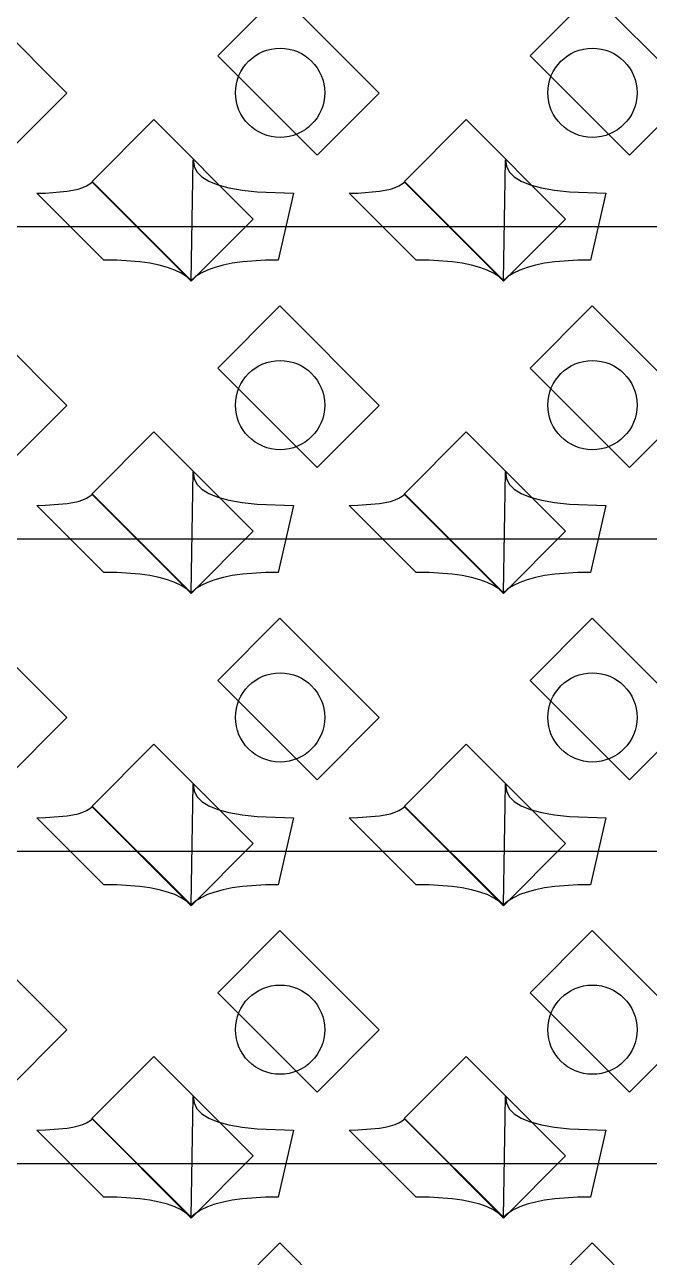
# Model space of a CAD drawing. Header units: inches. Extents: x 0.07 to 4.39, y 0.05 to 2.95.
# Drawn here: x 2.9428 to 3.0828, y 1.949 to 2.2253 of the extents above; entities that cross this region are included whole.
import ezdxf

# ---------------------------------------------------------------- set-up
doc = ezdxf.new("R2010")
doc.units = ezdxf.units.IN
doc.header["$MEASUREMENT"] = 0
doc.layers.add('Top Layer', color=1, linetype='Continuous')

# ---------------------------------------------------------------- blocks, each defined once
blk = doc.blocks.new('0805_P_______________175')
at = {"layer": 'Top Layer'}
for p, q in [((-0.03937, 0.01575), (-0.01969, 0.01575)), ((-0.03937, -0.01575), (-0.03937, 0.01575)), ((-0.01969, 0.01575), (-0.01969, -0.01575)), ((0.01969, 0.01575), (0.03937, 0.01575)), ((0.01969, -0.01575), (0.01969, 0.01575)), ((0.03937, 0.01575), (0.03937, -0.01575)), ((-0.01969, -0.01575), (-0.03937, -0.01575)), ((0.03937, -0.01575), (0.01969, -0.01575))]:
    blk.add_line(p, q, dxfattribs=at)
blk = doc.blocks.new('0805_P_______________176')
at = {"layer": 'Top Layer'}
for p, q in [((-0.03937, 0.01575), (-0.01969, 0.01575)), ((-0.03937, -0.01575), (-0.03937, 0.01575)), ((-0.01969, 0.01575), (-0.01969, -0.01575)), ((0.01969, 0.01575), (0.03937, 0.01575)), ((0.01969, -0.01575), (0.01969, 0.01575)), ((0.03937, 0.01575), (0.03937, -0.01575)), ((-0.01969, -0.01575), (-0.03937, -0.01575)), ((0.03937, -0.01575), (0.01969, -0.01575))]:
    blk.add_line(p, q, dxfattribs=at)
blk = doc.blocks.new('0805_P_______________177')
at = {"layer": 'Top Layer'}
for p, q in [((-0.03937, 0.01575), (-0.01969, 0.01575)), ((-0.03937, -0.01575), (-0.03937, 0.01575)), ((-0.01969, 0.01575), (-0.01969, -0.01575)), ((0.01969, 0.01575), (0.03937, 0.01575)), ((0.01969, -0.01575), (0.01969, 0.01575)), ((0.03937, 0.01575), (0.03937, -0.01575)), ((-0.01969, -0.01575), (-0.03937, -0.01575)), ((0.03937, -0.01575), (0.01969, -0.01575))]:
    blk.add_line(p, q, dxfattribs=at)
blk = doc.blocks.new('0805_P_______________215')
at = {"layer": 'Top Layer'}
for p, q in [((-0.03937, 0.01575), (-0.01969, 0.01575)), ((-0.03937, -0.01575), (-0.03937, 0.01575)), ((-0.01969, 0.01575), (-0.01969, -0.01575)), ((0.01969, 0.01575), (0.03937, 0.01575)), ((0.01969, -0.01575), (0.01969, 0.01575)), ((0.03937, 0.01575), (0.03937, -0.01575)), ((-0.01969, -0.01575), (-0.03937, -0.01575)), ((0.03937, -0.01575), (0.01969, -0.01575))]:
    blk.add_line(p, q, dxfattribs=at)
blk = doc.blocks.new('0805_P_______________216')
at = {"layer": 'Top Layer'}
for p, q in [((-0.03937, 0.01575), (-0.01969, 0.01575)), ((-0.03937, -0.01575), (-0.03937, 0.01575)), ((-0.01969, 0.01575), (-0.01969, -0.01575)), ((0.01969, 0.01575), (0.03937, 0.01575)), ((0.01969, -0.01575), (0.01969, 0.01575)), ((0.03937, 0.01575), (0.03937, -0.01575)), ((-0.01969, -0.01575), (-0.03937, -0.01575)), ((0.03937, -0.01575), (0.01969, -0.01575))]:
    blk.add_line(p, q, dxfattribs=at)
blk = doc.blocks.new('0805_P_______________217')
at = {"layer": 'Top Layer'}
for p, q in [((-0.03937, 0.01575), (-0.01969, 0.01575)), ((-0.03937, -0.01575), (-0.03937, 0.01575)), ((-0.01969, 0.01575), (-0.01969, -0.01575)), ((0.01969, 0.01575), (0.03937, 0.01575)), ((0.01969, -0.01575), (0.01969, 0.01575)), ((0.03937, 0.01575), (0.03937, -0.01575)), ((-0.01969, -0.01575), (-0.03937, -0.01575)), ((0.03937, -0.01575), (0.01969, -0.01575))]:
    blk.add_line(p, q, dxfattribs=at)
blk = doc.blocks.new('0805_P_______________255')
at = {"layer": 'Top Layer'}
for p, q in [((-0.03937, 0.01575), (-0.01969, 0.01575)), ((-0.03937, -0.01575), (-0.03937, 0.01575)), ((-0.01969, 0.01575), (-0.01969, -0.01575)), ((0.01969, 0.01575), (0.03937, 0.01575)), ((0.01969, -0.01575), (0.01969, 0.01575)), ((0.03937, 0.01575), (0.03937, -0.01575)), ((-0.01969, -0.01575), (-0.03937, -0.01575)), ((0.03937, -0.01575), (0.01969, -0.01575))]:
    blk.add_line(p, q, dxfattribs=at)
blk = doc.blocks.new('0805_P_______________256')
at = {"layer": 'Top Layer'}
for p, q in [((-0.03937, 0.01575), (-0.01969, 0.01575)), ((-0.03937, -0.01575), (-0.03937, 0.01575)), ((-0.01969, 0.01575), (-0.01969, -0.01575)), ((0.01969, 0.01575), (0.03937, 0.01575)), ((0.01969, -0.01575), (0.01969, 0.01575)), ((0.03937, 0.01575), (0.03937, -0.01575)), ((-0.01969, -0.01575), (-0.03937, -0.01575)), ((0.03937, -0.01575), (0.01969, -0.01575))]:
    blk.add_line(p, q, dxfattribs=at)
blk = doc.blocks.new('0805_P_______________257')
at = {"layer": 'Top Layer'}
for p, q in [((-0.03937, 0.01575), (-0.01969, 0.01575)), ((-0.03937, -0.01575), (-0.03937, 0.01575)), ((-0.01969, 0.01575), (-0.01969, -0.01575)), ((0.01969, 0.01575), (0.03937, 0.01575)), ((0.01969, -0.01575), (0.01969, 0.01575)), ((0.03937, 0.01575), (0.03937, -0.01575)), ((-0.01969, -0.01575), (-0.03937, -0.01575)), ((0.03937, -0.01575), (0.01969, -0.01575))]:
    blk.add_line(p, q, dxfattribs=at)
blk = doc.blocks.new('0805_P_______________295')
at = {"layer": 'Top Layer'}
for p, q in [((-0.03937, 0.01575), (-0.01969, 0.01575)), ((-0.03937, -0.01575), (-0.03937, 0.01575)), ((-0.01969, 0.01575), (-0.01969, -0.01575)), ((0.01969, 0.01575), (0.03937, 0.01575)), ((0.01969, -0.01575), (0.01969, 0.01575)), ((0.03937, 0.01575), (0.03937, -0.01575)), ((-0.01969, -0.01575), (-0.03937, -0.01575)), ((0.03937, -0.01575), (0.01969, -0.01575))]:
    blk.add_line(p, q, dxfattribs=at)
blk = doc.blocks.new('0805_P_______________296')
at = {"layer": 'Top Layer'}
for p, q in [((-0.03937, 0.01575), (-0.01969, 0.01575)), ((-0.03937, -0.01575), (-0.03937, 0.01575)), ((-0.01969, 0.01575), (-0.01969, -0.01575)), ((0.01969, 0.01575), (0.03937, 0.01575)), ((0.01969, -0.01575), (0.01969, 0.01575)), ((0.03937, 0.01575), (0.03937, -0.01575)), ((-0.01969, -0.01575), (-0.03937, -0.01575)), ((0.03937, -0.01575), (0.01969, -0.01575))]:
    blk.add_line(p, q, dxfattribs=at)
blk = doc.blocks.new('0805_P_______________297')
at = {"layer": 'Top Layer'}
for p, q in [((-0.03937, 0.01575), (-0.01969, 0.01575)), ((-0.03937, -0.01575), (-0.03937, 0.01575)), ((-0.01969, 0.01575), (-0.01969, -0.01575)), ((0.01969, 0.01575), (0.03937, 0.01575)), ((0.01969, -0.01575), (0.01969, 0.01575)), ((0.03937, 0.01575), (0.03937, -0.01575)), ((-0.01969, -0.01575), (-0.03937, -0.01575)), ((0.03937, -0.01575), (0.01969, -0.01575))]:
    blk.add_line(p, q, dxfattribs=at)
blk = doc.blocks.new('0805_P_______________335')
at = {"layer": 'Top Layer'}
for p, q in [((-0.03937, 0.01575), (-0.01969, 0.01575)), ((-0.03937, -0.01575), (-0.03937, 0.01575)), ((-0.01969, 0.01575), (-0.01969, -0.01575)), ((0.01969, 0.01575), (0.03937, 0.01575)), ((0.01969, -0.01575), (0.01969, 0.01575)), ((0.03937, 0.01575), (0.03937, -0.01575)), ((-0.01969, -0.01575), (-0.03937, -0.01575)), ((0.03937, -0.01575), (0.01969, -0.01575))]:
    blk.add_line(p, q, dxfattribs=at)
blk = doc.blocks.new('0805_P_______________336')
at = {"layer": 'Top Layer'}
for p, q in [((-0.03937, 0.01575), (-0.01969, 0.01575)), ((-0.03937, -0.01575), (-0.03937, 0.01575)), ((-0.01969, 0.01575), (-0.01969, -0.01575)), ((0.01969, 0.01575), (0.03937, 0.01575)), ((0.01969, -0.01575), (0.01969, 0.01575)), ((0.03937, 0.01575), (0.03937, -0.01575)), ((-0.01969, -0.01575), (-0.03937, -0.01575)), ((0.03937, -0.01575), (0.01969, -0.01575))]:
    blk.add_line(p, q, dxfattribs=at)
blk = doc.blocks.new('0805_P_______________337')
at = {"layer": 'Top Layer'}
for p, q in [((-0.03937, 0.01575), (-0.01969, 0.01575)), ((-0.03937, -0.01575), (-0.03937, 0.01575)), ((-0.01969, 0.01575), (-0.01969, -0.01575)), ((0.01969, 0.01575), (0.03937, 0.01575)), ((0.01969, -0.01575), (0.01969, 0.01575)), ((0.03937, 0.01575), (0.03937, -0.01575)), ((-0.01969, -0.01575), (-0.03937, -0.01575)), ((0.03937, -0.01575), (0.01969, -0.01575))]:
    blk.add_line(p, q, dxfattribs=at)

msp = doc.modelspace()

# ---------------------------------------------------------------- linework, layer by layer
at = {"layer": 'Top Layer'}
for p, q in [((2.98005, 2.16795), (2.98051, 2.195)), ((2.98051, 2.195), (2.98071, 2.19358)), ((3.05005, 2.16795), (3.05051, 2.195)), ((3.05051, 2.195), (3.05071, 2.19358)), ((2.98071, 2.19358), (2.98137, 2.1923)), ((2.98137, 2.1923), (2.98248, 2.19117)), ((2.98248, 2.19117), (2.98405, 2.1902)), ((3.05071, 2.19358), (3.05137, 2.1923)), ((3.05137, 2.1923), (3.05248, 2.19117)), ((3.05248, 2.19117), (3.05405, 2.1902)), ((2.95356, 2.18814), (2.95474, 2.18842)), ((2.95474, 2.18842), (2.95576, 2.18875)), ((2.95576, 2.18875), (2.95664, 2.18914)), ((2.95664, 2.18914), (2.95737, 2.18957)), ((2.95737, 2.18957), (2.95795, 2.19006)), ((2.95795, 2.19006), (2.98005, 2.16795)), ((2.98405, 2.1902), (2.98607, 2.18938)), ((2.98607, 2.18938), (2.98855, 2.1887)), ((2.98855, 2.1887), (2.99148, 2.18818)), ((3.02356, 2.18814), (3.02474, 2.18842)), ((3.02474, 2.18842), (3.02576, 2.18875)), ((3.02576, 2.18875), (3.02664, 2.18914)), ((3.02664, 2.18914), (3.02737, 2.18957)), ((3.02737, 2.18957), (3.02795, 2.19006)), ((3.02795, 2.19006), (3.05005, 2.16795)), ((3.05405, 2.1902), (3.05607, 2.18938)), ((3.05607, 2.18938), (3.05855, 2.1887)), ((3.05855, 2.1887), (3.06148, 2.18818)), ((2.94551, 2.1875), (2.94741, 2.18753)), ((2.96051, 2.1725), (2.94551, 2.1875)), ((2.94741, 2.18753), (2.95225, 2.18791)), ((2.95225, 2.18791), (2.95356, 2.18814)), ((2.99148, 2.18818), (2.99487, 2.1878)), ((2.99487, 2.1878), (3.00301, 2.1875)), ((3.00301, 2.1875), (2.9996, 2.1725)), ((3.01551, 2.1875), (3.01741, 2.18753)), ((3.03051, 2.1725), (3.01551, 2.1875)), ((3.01741, 2.18753), (3.02225, 2.18791)), ((3.02225, 2.18791), (3.02356, 2.18814)), ((3.06148, 2.18818), (3.06487, 2.1878)), ((3.06487, 2.1878), (3.07301, 2.1875)), ((3.07301, 2.1875), (3.0696, 2.1725)), ((2.90588, 2.18), (3.18588, 2.18)), ((2.9634, 2.17245), (2.96051, 2.1725)), ((2.96857, 2.17209), (2.9634, 2.17245)), ((2.97084, 2.17177), (2.96857, 2.17209)), ((2.9729, 2.17136), (2.97084, 2.17177)), ((2.98927, 2.17177), (2.98721, 2.17136)), ((2.99154, 2.17209), (2.98927, 2.17177)), ((2.99671, 2.17245), (2.99154, 2.17209)), ((2.9996, 2.1725), (2.99671, 2.17245)), ((3.0334, 2.17245), (3.03051, 2.1725)), ((3.03857, 2.17209), (3.0334, 2.17245)), ((3.04084, 2.17177), (3.03857, 2.17209)), ((3.0429, 2.17136), (3.04084, 2.17177)), ((3.05927, 2.17177), (3.05721, 2.17136)), ((3.06154, 2.17209), (3.05927, 2.17177)), ((3.06671, 2.17245), (3.06154, 2.17209)), ((3.0696, 2.1725), (3.06671, 2.17245)), ((2.97475, 2.17086), (2.9729, 2.17136)), ((2.97639, 2.17027), (2.97475, 2.17086)), ((2.97782, 2.16959), (2.97639, 2.17027)), ((2.97904, 2.16882), (2.97782, 2.16959)), ((2.98229, 2.16959), (2.98107, 2.16882)), ((2.98372, 2.17027), (2.98229, 2.16959)), ((2.98536, 2.17086), (2.98372, 2.17027)), ((2.98721, 2.17136), (2.98536, 2.17086)), ((3.04475, 2.17086), (3.0429, 2.17136)), ((3.04639, 2.17027), (3.04475, 2.17086)), ((3.04782, 2.16959), (3.04639, 2.17027)), ((3.04904, 2.16882), (3.04782, 2.16959)), ((3.05229, 2.16959), (3.05107, 2.16882)), ((3.05372, 2.17027), (3.05229, 2.16959)), ((3.05536, 2.17086), (3.05372, 2.17027)), ((3.05721, 2.17136), (3.05536, 2.17086)), ((2.98005, 2.16795), (2.97904, 2.16882)), ((2.98107, 2.16882), (2.98005, 2.16795)), ((3.05005, 2.16795), (3.04904, 2.16882)), ((3.05107, 2.16882), (3.05005, 2.16795)), ((2.98005, 2.09795), (2.98051, 2.125)), ((2.98051, 2.125), (2.98071, 2.12358)), ((3.05005, 2.09795), (3.05051, 2.125)), ((3.05051, 2.125), (3.05071, 2.12358)), ((2.98071, 2.12358), (2.98137, 2.1223)), ((2.98137, 2.1223), (2.98248, 2.12118)), ((3.05071, 2.12358), (3.05137, 2.1223)), ((3.05137, 2.1223), (3.05248, 2.12118)), ((2.95576, 2.11875), (2.95664, 2.11914)), ((2.95664, 2.11914), (2.95737, 2.11957)), ((2.95737, 2.11957), (2.95795, 2.12005)), ((2.95795, 2.12005), (2.98005, 2.09795)), ((2.98248, 2.12118), (2.98405, 2.1202)), ((2.98405, 2.1202), (2.98607, 2.11937)), ((2.98607, 2.11937), (2.98855, 2.1187)), ((3.02576, 2.11875), (3.02664, 2.11914)), ((3.02664, 2.11914), (3.02737, 2.11957)), ((3.02737, 2.11957), (3.02795, 2.12005)), ((3.02795, 2.12005), (3.05005, 2.09795)), ((3.05248, 2.12118), (3.05405, 2.1202)), ((3.05405, 2.1202), (3.05607, 2.11937)), ((3.05607, 2.11937), (3.05855, 2.1187)), ((2.94551, 2.1175), (2.94741, 2.11753)), ((2.96051, 2.1025), (2.94551, 2.1175)), ((2.94741, 2.11753), (2.95225, 2.11791)), ((2.95225, 2.11791), (2.95356, 2.11814)), ((2.95356, 2.11814), (2.95474, 2.11842)), ((2.95474, 2.11842), (2.95576, 2.11875)), ((2.98855, 2.1187), (2.99148, 2.11817)), ((2.99148, 2.11817), (2.99487, 2.1178)), ((2.99487, 2.1178), (3.00301, 2.1175)), ((3.00301, 2.1175), (2.9996, 2.1025)), ((3.01551, 2.1175), (3.01741, 2.11753)), ((3.03051, 2.1025), (3.01551, 2.1175)), ((3.01741, 2.11753), (3.02225, 2.11791)), ((3.02225, 2.11791), (3.02356, 2.11814)), ((3.02356, 2.11814), (3.02474, 2.11842)), ((3.02474, 2.11842), (3.02576, 2.11875)), ((3.05855, 2.1187), (3.06148, 2.11817)), ((3.06148, 2.11817), (3.06487, 2.1178)), ((3.06487, 2.1178), (3.07301, 2.1175)), ((3.07301, 2.1175), (3.0696, 2.1025)), ((2.90588, 2.11), (3.18588, 2.11)), ((2.9634, 2.10245), (2.96051, 2.1025)), ((2.96857, 2.10209), (2.9634, 2.10245)), ((2.97084, 2.10177), (2.96857, 2.10209)), ((2.9729, 2.10136), (2.97084, 2.10177)), ((2.97475, 2.10086), (2.9729, 2.10136)), ((2.97639, 2.10027), (2.97475, 2.10086)), ((2.97782, 2.09959), (2.97639, 2.10027)), ((2.98372, 2.10027), (2.98229, 2.09959)), ((2.98536, 2.10086), (2.98372, 2.10027)), ((2.98721, 2.10136), (2.98536, 2.10086)), ((2.98927, 2.10177), (2.98721, 2.10136)), ((2.99154, 2.10209), (2.98927, 2.10177)), ((2.99671, 2.10245), (2.99154, 2.10209)), ((2.9996, 2.1025), (2.99671, 2.10245)), ((3.0334, 2.10245), (3.03051, 2.1025)), ((3.03857, 2.10209), (3.0334, 2.10245)), ((3.04084, 2.10177), (3.03857, 2.10209)), ((3.0429, 2.10136), (3.04084, 2.10177)), ((3.04475, 2.10086), (3.0429, 2.10136)), ((3.04639, 2.10027), (3.04475, 2.10086)), ((3.04782, 2.09959), (3.04639, 2.10027)), ((3.05372, 2.10027), (3.05229, 2.09959)), ((3.05536, 2.10086), (3.05372, 2.10027)), ((3.05721, 2.10136), (3.05536, 2.10086)), ((3.05927, 2.10177), (3.05721, 2.10136)), ((3.06154, 2.10209), (3.05927, 2.10177)), ((3.06671, 2.10245), (3.06154, 2.10209)), ((3.0696, 2.1025), (3.06671, 2.10245)), ((2.97904, 2.09882), (2.97782, 2.09959)), ((2.98005, 2.09795), (2.97904, 2.09882)), ((2.98107, 2.09882), (2.98005, 2.09795)), ((2.98229, 2.09959), (2.98107, 2.09882)), ((3.04904, 2.09882), (3.04782, 2.09959)), ((3.05005, 2.09795), (3.04904, 2.09882)), ((3.05107, 2.09882), (3.05005, 2.09795)), ((3.05229, 2.09959), (3.05107, 2.09882)), ((2.98005, 2.02795), (2.98051, 2.055)), ((2.98051, 2.055), (2.98071, 2.05357)), ((2.98071, 2.05357), (2.98137, 2.0523)), ((3.05005, 2.02795), (3.05051, 2.055)), ((3.05051, 2.055), (3.05071, 2.05357)), ((3.05071, 2.05357), (3.05137, 2.0523)), ((2.98137, 2.0523), (2.98248, 2.05118)), ((2.98248, 2.05118), (2.98405, 2.0502)), ((2.98405, 2.0502), (2.98607, 2.04937)), ((3.05137, 2.0523), (3.05248, 2.05118)), ((3.05248, 2.05118), (3.05405, 2.0502)), ((3.05405, 2.0502), (3.05607, 2.04937)), ((2.94551, 2.0475), (2.94741, 2.04753)), ((2.96051, 2.0325), (2.94551, 2.0475)), ((2.94741, 2.04753), (2.95225, 2.04791)), ((2.95225, 2.04791), (2.95356, 2.04814)), ((2.95356, 2.04814), (2.95474, 2.04842)), ((2.95474, 2.04842), (2.95576, 2.04875)), ((2.95576, 2.04875), (2.95664, 2.04914)), ((2.95664, 2.04914), (2.95737, 2.04957)), ((2.95737, 2.04957), (2.95795, 2.05005)), ((2.95795, 2.05005), (2.98005, 2.02795)), ((2.98607, 2.04937), (2.98855, 2.0487)), ((2.98855, 2.0487), (2.99148, 2.04818)), ((2.99148, 2.04818), (2.99487, 2.0478)), ((2.99487, 2.0478), (3.00301, 2.0475)), ((3.00301, 2.0475), (2.9996, 2.0325)), ((3.01551, 2.0475), (3.01741, 2.04753)), ((3.03051, 2.0325), (3.01551, 2.0475)), ((3.01741, 2.04753), (3.02225, 2.04791)), ((3.02225, 2.04791), (3.02356, 2.04814)), ((3.02356, 2.04814), (3.02474, 2.04842)), ((3.02474, 2.04842), (3.02576, 2.04875)), ((3.02576, 2.04875), (3.02664, 2.04914)), ((3.02664, 2.04914), (3.02737, 2.04957)), ((3.02737, 2.04957), (3.02795, 2.05005)), ((3.02795, 2.05005), (3.05005, 2.02795)), ((3.05607, 2.04937), (3.05855, 2.0487)), ((3.05855, 2.0487), (3.06148, 2.04818)), ((3.06148, 2.04818), (3.06487, 2.0478)), ((3.06487, 2.0478), (3.07301, 2.0475)), ((3.07301, 2.0475), (3.0696, 2.0325)), ((2.90588, 2.04), (3.05005, 2.04)), ((3.05005, 2.04), (3.12005, 2.04)), ((2.9634, 2.03245), (2.96051, 2.0325)), ((2.96857, 2.03209), (2.9634, 2.03245)), ((2.97084, 2.03177), (2.96857, 2.03209)), ((2.9729, 2.03136), (2.97084, 2.03177)), ((2.97475, 2.03086), (2.9729, 2.03136)), ((2.97639, 2.03027), (2.97475, 2.03086)), ((2.98536, 2.03086), (2.98372, 2.03027)), ((2.98721, 2.03136), (2.98536, 2.03086)), ((2.98927, 2.03177), (2.98721, 2.03136)), ((2.99154, 2.03209), (2.98927, 2.03177)), ((2.99671, 2.03245), (2.99154, 2.03209)), ((2.9996, 2.0325), (2.99671, 2.03245)), ((3.0334, 2.03245), (3.03051, 2.0325)), ((3.03857, 2.03209), (3.0334, 2.03245)), ((3.04084, 2.03177), (3.03857, 2.03209)), ((3.0429, 2.03136), (3.04084, 2.03177)), ((3.04475, 2.03086), (3.0429, 2.03136)), ((3.04639, 2.03027), (3.04475, 2.03086)), ((3.05536, 2.03086), (3.05372, 2.03027)), ((3.05721, 2.03136), (3.05536, 2.03086)), ((3.05927, 2.03177), (3.05721, 2.03136)), ((3.06154, 2.03209), (3.05927, 2.03177)), ((3.06671, 2.03245), (3.06154, 2.03209)), ((3.0696, 2.0325), (3.06671, 2.03245)), ((2.97782, 2.02959), (2.97639, 2.03027)), ((2.97904, 2.02882), (2.97782, 2.02959)), ((2.98005, 2.02795), (2.97904, 2.02882)), ((2.98107, 2.02882), (2.98005, 2.02795)), ((2.98229, 2.02959), (2.98107, 2.02882)), ((2.98372, 2.03027), (2.98229, 2.02959)), ((3.04782, 2.02959), (3.04639, 2.03027)), ((3.04904, 2.02882), (3.04782, 2.02959)), ((3.05005, 2.02795), (3.04904, 2.02882)), ((3.05107, 2.02882), (3.05005, 2.02795)), ((3.05229, 2.02959), (3.05107, 2.02882)), ((3.05372, 2.03027), (3.05229, 2.02959)), ((2.98005, 1.95795), (2.98051, 1.985)), ((2.98051, 1.985), (2.98071, 1.98358)), ((3.05005, 1.95795), (3.05051, 1.985)), ((3.05051, 1.985), (3.05071, 1.98358)), ((2.98071, 1.98358), (2.98137, 1.9823)), ((2.98137, 1.9823), (2.98248, 1.98117)), ((2.98248, 1.98117), (2.98405, 1.9802)), ((3.05071, 1.98358), (3.05137, 1.9823)), ((3.05137, 1.9823), (3.05248, 1.98117)), ((3.05248, 1.98117), (3.05405, 1.9802)), ((2.95356, 1.97814), (2.95474, 1.97842)), ((2.95474, 1.97842), (2.95576, 1.97875)), ((2.95576, 1.97875), (2.95664, 1.97914)), ((2.95664, 1.97914), (2.95737, 1.97957)), ((2.95737, 1.97957), (2.95795, 1.98005)), ((2.95795, 1.98005), (2.98005, 1.95795)), ((2.98405, 1.9802), (2.98607, 1.97938)), ((2.98607, 1.97938), (2.98855, 1.9787)), ((2.98855, 1.9787), (2.99148, 1.97818)), ((3.02356, 1.97814), (3.02474, 1.97842)), ((3.02474, 1.97842), (3.02576, 1.97875)), ((3.02576, 1.97875), (3.02664, 1.97914)), ((3.02664, 1.97914), (3.02737, 1.97957)), ((3.02737, 1.97957), (3.02795, 1.98005)), ((3.02795, 1.98005), (3.05005, 1.95795)), ((3.05405, 1.9802), (3.05607, 1.97938)), ((3.05607, 1.97938), (3.05855, 1.9787)), ((3.05855, 1.9787), (3.06148, 1.97818)), ((2.94551, 1.9775), (2.94741, 1.97753)), ((2.96051, 1.9625), (2.94551, 1.9775)), ((2.94741, 1.97753), (2.95225, 1.97791)), ((2.95225, 1.97791), (2.95356, 1.97814)), ((2.99148, 1.97818), (2.99487, 1.9778)), ((2.99487, 1.9778), (3.00301, 1.9775)), ((3.00301, 1.9775), (2.9996, 1.9625)), ((3.01551, 1.9775), (3.01741, 1.97753)), ((3.03051, 1.9625), (3.01551, 1.9775)), ((3.01741, 1.97753), (3.02225, 1.97791)), ((3.02225, 1.97791), (3.02356, 1.97814)), ((3.06148, 1.97818), (3.06487, 1.9778)), ((3.06487, 1.9778), (3.07301, 1.9775)), ((3.07301, 1.9775), (3.0696, 1.9625)), ((2.90588, 1.97), (3.25588, 1.97)), ((2.9634, 1.96245), (2.96051, 1.9625)), ((2.96857, 1.96209), (2.9634, 1.96245)), ((2.97084, 1.96177), (2.96857, 1.96209)), ((2.9729, 1.96136), (2.97084, 1.96177)), ((2.98927, 1.96177), (2.98721, 1.96136)), ((2.99154, 1.96209), (2.98927, 1.96177)), ((2.99671, 1.96245), (2.99154, 1.96209)), ((2.9996, 1.9625), (2.99671, 1.96245)), ((3.0334, 1.96245), (3.03051, 1.9625)), ((3.03857, 1.96209), (3.0334, 1.96245)), ((3.04084, 1.96177), (3.03857, 1.96209)), ((3.0429, 1.96136), (3.04084, 1.96177)), ((3.05927, 1.96177), (3.05721, 1.96136)), ((3.06154, 1.96209), (3.05927, 1.96177)), ((3.06671, 1.96245), (3.06154, 1.96209)), ((3.0696, 1.9625), (3.06671, 1.96245)), ((2.97475, 1.96086), (2.9729, 1.96136)), ((2.97639, 1.96027), (2.97475, 1.96086)), ((2.97782, 1.95959), (2.97639, 1.96027)), ((2.97904, 1.95882), (2.97782, 1.95959)), ((2.98229, 1.95959), (2.98107, 1.95882)), ((2.98372, 1.96027), (2.98229, 1.95959)), ((2.98536, 1.96086), (2.98372, 1.96027)), ((2.98721, 1.96136), (2.98536, 1.96086)), ((3.04475, 1.96086), (3.0429, 1.96136)), ((3.04639, 1.96027), (3.04475, 1.96086)), ((3.04782, 1.95959), (3.04639, 1.96027)), ((3.04904, 1.95882), (3.04782, 1.95959)), ((3.05229, 1.95959), (3.05107, 1.95882)), ((3.05372, 1.96027), (3.05229, 1.95959)), ((3.05536, 1.96086), (3.05372, 1.96027)), ((3.05721, 1.96136), (3.05536, 1.96086)), ((2.98005, 1.95795), (2.97904, 1.95882)), ((2.98107, 1.95882), (2.98005, 1.95795)), ((3.05005, 1.95795), (3.04904, 1.95882)), ((3.05107, 1.95882), (3.05005, 1.95795))]:
    msp.add_line(p, q, dxfattribs=at)
for centre in [(3, 2.21), (3.07, 2.21), (3, 2.14), (3.07, 2.14), (3, 2.07), (3.07, 2.07), (3, 2), (3.07, 2)]:
    msp.add_circle(centre, 0.01, dxfattribs=at)

# ---------------------------------------------------------------- block references
at = {"rotation": 45}
for name, p in [('0805_P_______________177', (2.955, 2.235)), ('0805_P_______________176', (3.025, 2.235)), ('0805_P_______________175', (3.095, 2.235)), ('0805_P_______________217', (2.955, 2.165)), ('0805_P_______________216', (3.025, 2.165)), ('0805_P_______________215', (3.095, 2.165)), ('0805_P_______________257', (2.955, 2.095)), ('0805_P_______________256', (3.025, 2.095)), ('0805_P_______________255', (3.095, 2.095)), ('0805_P_______________297', (2.955, 2.025)), ('0805_P_______________296', (3.025, 2.025)), ('0805_P_______________295', (3.095, 2.025)), ('0805_P_______________337', (2.955, 1.955)), ('0805_P_______________336', (3.025, 1.955)), ('0805_P_______________335', (3.095, 1.955))]:
    msp.add_blockref(name, p, dxfattribs=at)

doc.saveas('drawing.dxf')
